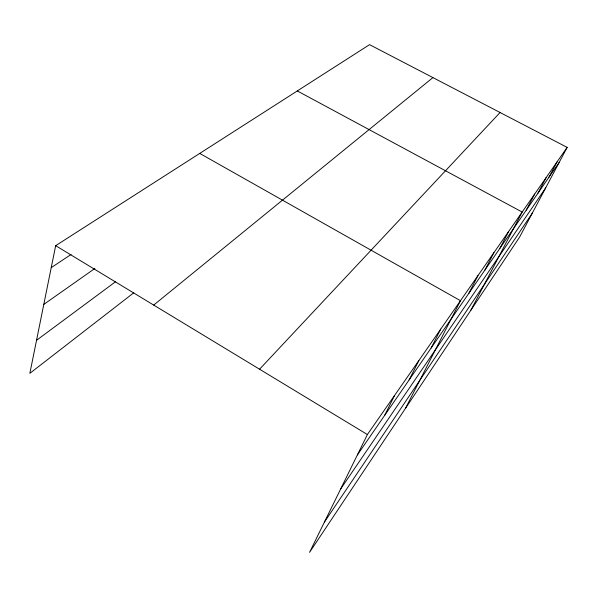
<?xml version="1.0" encoding="UTF-8"?>
<svg xmlns="http://www.w3.org/2000/svg" width="597" height="597" viewBox="0 0 597 597"><rect width="100%" height="100%" fill="white"/><g stroke="black" fill="none" stroke-linecap="round" stroke-linejoin="round"><path stroke-width="0.9" d="M567.15 147.384L367.379 434.541L309.567 552.344L519.696 236.934L567.15 147.384L369.558 44.656L55.67 245.68L29.85 373.341L133.788 292.776M384.662 415.37L394.55 395.49M409.109 379.931L418.848 360.558M431.146 347.999L440.713 329.134M405.378 408.527L460.488 300.709L199.741 153.414M468.749 293.493L477.951 275.598M484.921 270.053L493.935 252.621M499.793 248.494L508.622 231.517M470.861 310.231L522.159 212.054L297.291 90.931M526.211 210.196L534.673 194.062M538.001 193.107L546.285 177.376M548.971 177.205L557.083 161.854M324.462 522.002L532.285 213.166M340.686 488.936L545.718 187.831M357.379 454.921L559.21 162.362M259.568 369.215L500.077 112.512M153.705 305.074L432.922 77.595M36.536 340.297L115.572 281.724M43.79 304.41L94.871 268.478M51.23 267.643L71.095 254.449M55.67 245.68L367.379 434.541"/></g></svg>
